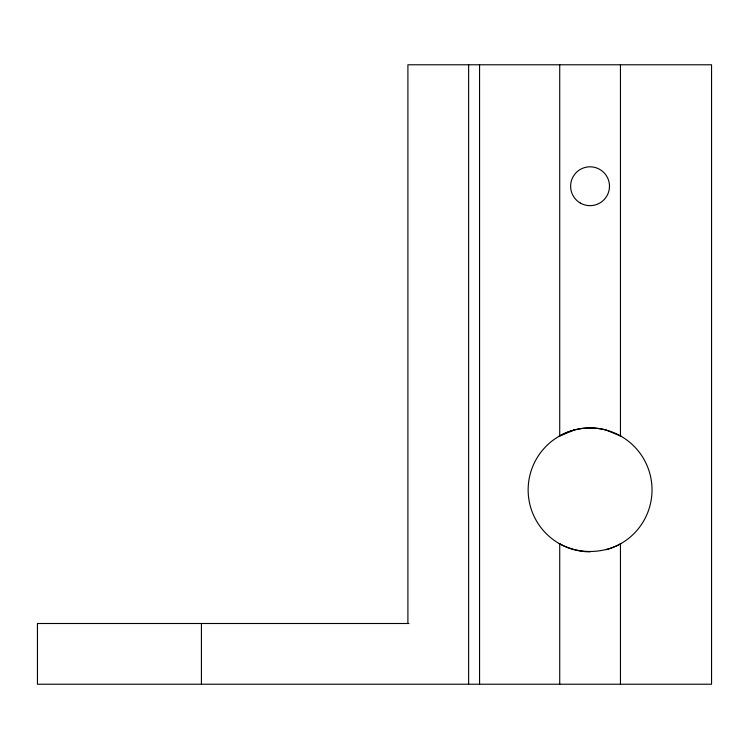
<?xml version="1.0" encoding="UTF-8"?>
<svg xmlns="http://www.w3.org/2000/svg" width="749" height="749" viewBox="0 0 749 749"><rect width="100%" height="100%" fill="white"/><g stroke="black" fill="none" stroke-linecap="round" stroke-linejoin="round"><path stroke-width="1.12" d="M559.129 436.264L574.062 430.057M559.129 543.512L559.728 543.783C578.425 554.073 601.709 554.007 620.453 543.858L621.052 543.512M408.954 623.496L37.45 623.496L37.45 684.221L711.55 684.221L711.55 64.779L407.905 64.779L407.905 623.496M620.453 64.779L620.453 435.984L621.061 436.246L606.119 430.057A61.821 61.821 0 0 0 559.718 435.909L559.728 64.779M620.453 543.858L620.453 684.221M559.728 543.783L559.728 684.221M479.566 64.779L479.566 684.221M468.631 64.779L468.631 684.221M201.425 623.496L201.425 684.221M590.09 551.835A61.942 61.942 0 0 1 533.953 463.706A61.942 61.942 0 0 1 637.539 450.074A61.942 61.942 0 0 1 606.119 549.719M580.335 203.063A19.437 19.437 0 0 0 609.48 186.239A19.437 19.437 0 0 0 580.335 169.405A19.437 19.437 0 0 0 580.335 203.063"/></g></svg>
